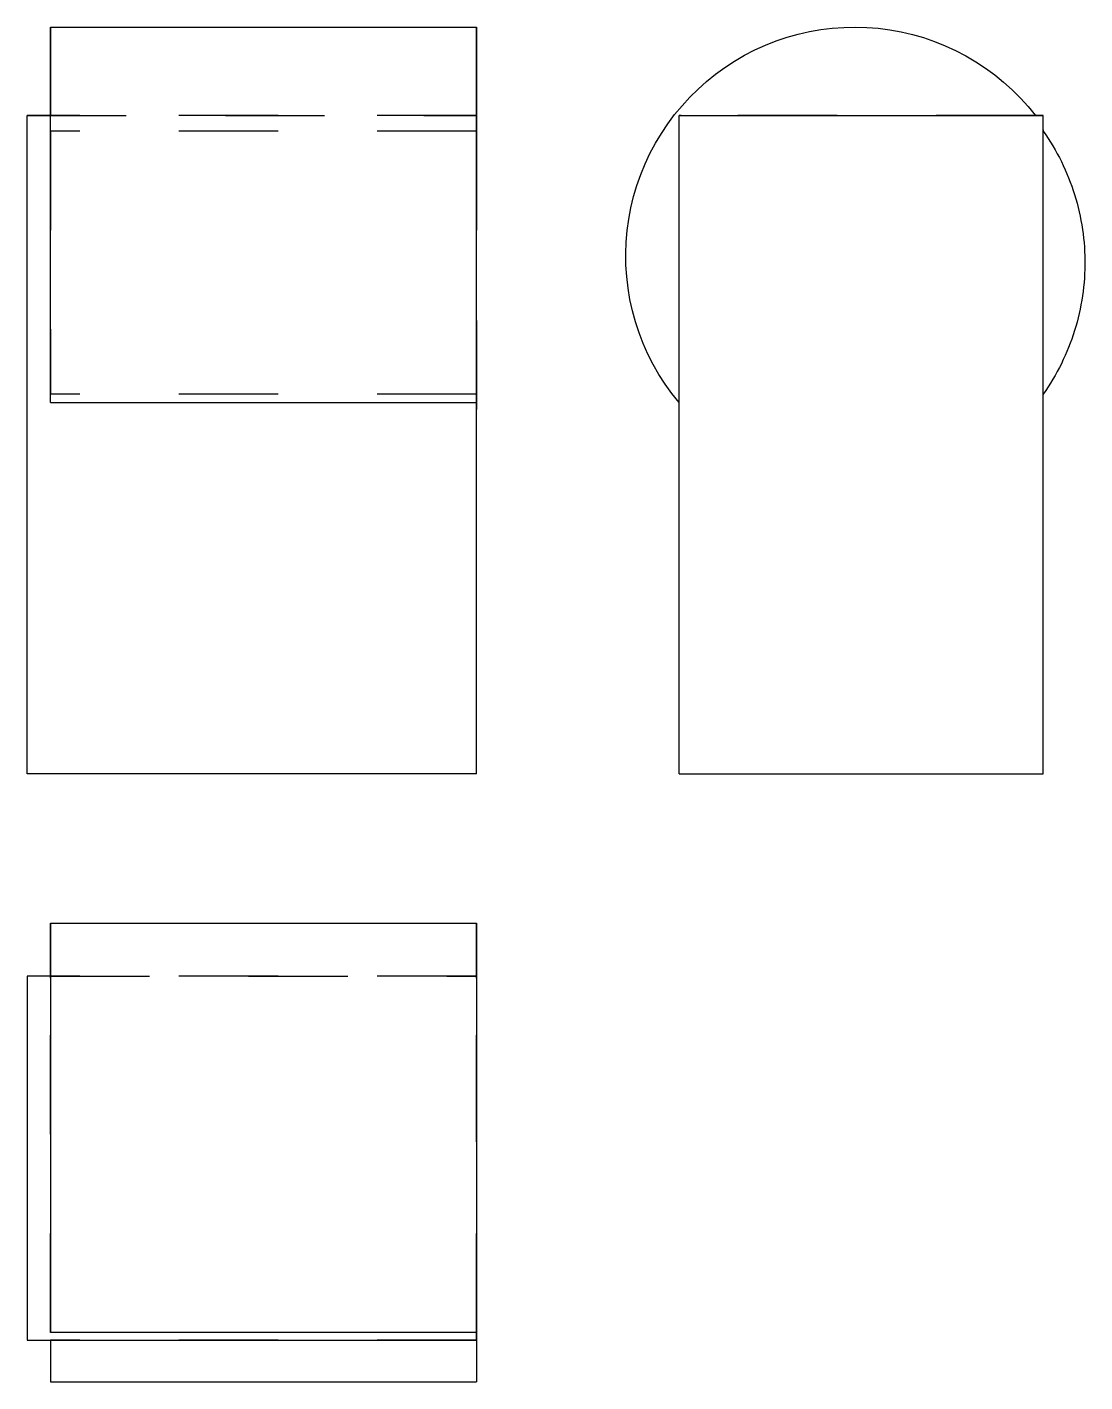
# Model space of a CAD drawing. Extents: x 0 to 1.07, y 0 to 1.37.
import ezdxf

# ---------------------------------------------------------------- set-up
doc = ezdxf.new("R2010")
doc.units = 0
doc.linetypes.add('HIDDEN', pattern=[0.037664, 0.025122, -0.012542])
for name, color, linetype in [('FRONT', 7, 'CONTINUOUS'), ('FRONT_HID', 7, 'HIDDEN'), ('LEFT', 7, 'CONTINUOUS'), ('LEFT_HID', 7, 'HIDDEN'), ('TOP', 7, 'CONTINUOUS'), ('TOP_HID', 7, 'HIDDEN')]:
    doc.layers.add(name, color=color, linetype=linetype)

msp = doc.modelspace()

# ---------------------------------------------------------------- linework, layer by layer
at = {"layer": 'FRONT'}
for p, q in [((0.023438, 0.98813), (0.023438, 1.366938)), ((0.023438, 1.366938), (0.453125, 1.366938)), ((0.453125, 0.98813), (0.453125, 1.366938)), ((0.023438, 1.277726), (0, 1.277726)), ((0, 0.613663), (0, 1.277726)), ((0.023438, 0.98813), (0.453125, 0.98813)), ((0.453125, 0.613663), (0.453125, 0.98813)), ((0.453125, 0.613663), (0, 0.613663))]:
    msp.add_line(p, q, dxfattribs=at)
at = {"layer": 'FRONT_HID', "linetype": 'HIDDEN'}
for p, q in [((0.023438, 1.366938), (0.023438, 1.277726)), ((0.453125, 1.366938), (0.453125, 1.277726)), ((0, 1.277726), (0.453125, 1.277726)), ((0.023438, 0.98813), (0.023437, 1.277726)), ((0.453125, 1.277726), (0.023438, 1.277726)), ((0.453125, 1.26317), (0.453125, 1.277726)), ((0.453125, 1.277726), (0.453125, 1.2709)), ((0.453125, 0.98813), (0.453125, 1.277726)), ((0.453125, 1.262101), (0.023438, 1.262101)), ((0.023438, 0.996476), (0.023438, 1.262101)), ((0.023438, 1.262101), (0.023438, 0.996476)), ((0.453125, 1.2709), (0.453125, 1.26317)), ((0.453125, 1.2709), (0.453125, 0.985703)), ((0.453125, 0.988032), (0.453125, 1.2709)), ((0.453125, 1.262101), (0.453125, 1.26317)), ((0.453125, 1.262101), (0.453125, 0.996476)), ((0.453125, 0.996476), (0.453125, 1.262101)), ((0.453125, 0.996476), (0.023438, 0.996476)), ((0.453125, 0.613663), (0.453125, 0.996476)), ((0.453125, 0.996476), (0.453125, 0.981015)), ((0.453125, 0.988032), (0.453125, 0.98813)), ((0.453125, 0.985703), (0.453125, 0.988032)), ((0.453125, 0.981015), (0.453125, 0.988032))]:
    msp.add_line(p, q, dxfattribs=at)
at = {"layer": 'LEFT'}
for p, q in [((0.755364, 1.352911), (0.766394, 1.356629)), ((0.766394, 1.356629), (0.777596, 1.359787)), ((0.777596, 1.359787), (0.788944, 1.362377)), ((0.788944, 1.362377), (0.800407, 1.36439)), ((0.800407, 1.36439), (0.811958, 1.365824)), ((0.811958, 1.365824), (0.823566, 1.366673)), ((0.823566, 1.366673), (0.835202, 1.366937)), ((0.835202, 1.366937), (0.846837, 1.366613)), ((0.846837, 1.366613), (0.85844, 1.365704)), ((0.85844, 1.365704), (0.869983, 1.36421)), ((0.869983, 1.36421), (0.881436, 1.362137)), ((0.881436, 1.362137), (0.89277, 1.359489)), ((0.89277, 1.359489), (0.903956, 1.356273)), ((0.903956, 1.356273), (0.914966, 1.352498)), ((0.723595, 1.338493), (0.733938, 1.343831)), ((0.733938, 1.343831), (0.744537, 1.348641)), ((0.744537, 1.348641), (0.755364, 1.352911)), ((0.914966, 1.352498), (0.925771, 1.348172)), ((0.925771, 1.348172), (0.936345, 1.343307)), ((0.936345, 1.343307), (0.94666, 1.337915)), ((0.694362, 1.319452), (0.703782, 1.326288)), ((0.703782, 1.326288), (0.713535, 1.33264)), ((0.713535, 1.33264), (0.723595, 1.338493)), ((0.94666, 1.337915), (0.95669, 1.332011)), ((0.95669, 1.332011), (0.96641, 1.325608)), ((0.685298, 1.31215), (0.694362, 1.319452)), ((0.96641, 1.325608), (0.975794, 1.318723)), ((0.975794, 1.318723), (0.98482, 1.311374)), ((0.668332, 1.296223), (0.676614, 1.3044)), ((0.676614, 1.3044), (0.685298, 1.31215)), ((0.98482, 1.311374), (0.993464, 1.30358)), ((0.993464, 1.30358), (1.001704, 1.295359)), ((0.653055, 1.278668), (0.660472, 1.287638)), ((0.660472, 1.287638), (0.668332, 1.296223)), ((1.001704, 1.295359), (1.009519, 1.286734)), ((1.009519, 1.286734), (1.016889, 1.277726)), ((0.6461, 1.269336), (0.653055, 1.278668)), ((0.657432, 1.277726), (1.024702, 1.277726)), ((0.657432, 0.613663), (0.657432, 1.277726)), ((1.024702, 0.613663), (1.024702, 1.277726)), ((0.633643, 1.24968), (0.639624, 1.259665)), ((0.639624, 1.259665), (0.6461, 1.269336)), ((1.024702, 1.262101), (1.027253, 1.258403)), ((1.027253, 1.258403), (1.029731, 1.254655)), ((0.628174, 1.239406), (0.633643, 1.24968)), ((1.029731, 1.254655), (1.032137, 1.25086)), ((1.032137, 1.25086), (1.034467, 1.247019)), ((1.034467, 1.247019), (1.036723, 1.243134)), ((0.623229, 1.228869), (0.628174, 1.239406)), ((1.036723, 1.243134), (1.038902, 1.239205)), ((1.038902, 1.239205), (1.041005, 1.235234)), ((1.041005, 1.235234), (1.04303, 1.231224)), ((1.04303, 1.231224), (1.044976, 1.227174)), ((0.614963, 1.207116), (0.618822, 1.218097)), ((0.618822, 1.218097), (0.623229, 1.228869)), ((1.044976, 1.227174), (1.046843, 1.223087)), ((1.046843, 1.223087), (1.04863, 1.218965)), ((1.04863, 1.218965), (1.050336, 1.214809)), ((0.611662, 1.195954), (0.614963, 1.207116)), ((1.050336, 1.214809), (1.051961, 1.21062)), ((1.051961, 1.21062), (1.053505, 1.206401)), ((1.053505, 1.206401), (1.054965, 1.202152)), ((0.608929, 1.184641), (0.611662, 1.195954)), ((1.054965, 1.202152), (1.056343, 1.197876)), ((1.056343, 1.197876), (1.057637, 1.193573)), ((1.057637, 1.193573), (1.058847, 1.189246)), ((1.058847, 1.189246), (1.059973, 1.184897)), ((0.606769, 1.173204), (0.608929, 1.184641)), ((1.059973, 1.184897), (1.061014, 1.180526)), ((1.061014, 1.180526), (1.061969, 1.176136)), ((1.061969, 1.176136), (1.062839, 1.171728)), ((0.605189, 1.161672), (0.606769, 1.173204)), ((1.062839, 1.171728), (1.063622, 1.167304)), ((1.063622, 1.167304), (1.064319, 1.162866)), ((1.064319, 1.162866), (1.06493, 1.158415)), ((0.60378, 1.138444), (0.604191, 1.150076)), ((0.604191, 1.150076), (0.605189, 1.161672)), ((1.06493, 1.158415), (1.065454, 1.153952)), ((1.065454, 1.153952), (1.065891, 1.149481)), ((1.065891, 1.149481), (1.066241, 1.145002)), ((0.603955, 1.126806), (0.60378, 1.138444)), ((1.066241, 1.145002), (1.066503, 1.140516)), ((1.066503, 1.140516), (1.066678, 1.136027)), ((1.066678, 1.136027), (1.066766, 1.131535)), ((0.604717, 1.115192), (0.603955, 1.126806)), ((1.066678, 1.12255), (1.066503, 1.118061)), ((1.066766, 1.127042), (1.066678, 1.12255)), ((1.066766, 1.131535), (1.066766, 1.127042)), ((0.606063, 1.103631), (0.604717, 1.115192)), ((1.065891, 1.109096), (1.065454, 1.104625)), ((1.066241, 1.113575), (1.065891, 1.109096)), ((1.066503, 1.118061), (1.066241, 1.113575)), ((0.60799, 1.092153), (0.606063, 1.103631)), ((1.064319, 1.095711), (1.063622, 1.091273)), ((1.06493, 1.100162), (1.064319, 1.095711)), ((1.065454, 1.104625), (1.06493, 1.100162)), ((0.610494, 1.080786), (0.60799, 1.092153)), ((0.613567, 1.06956), (0.610494, 1.080786)), ((1.061969, 1.082441), (1.061014, 1.078051)), ((1.062839, 1.086849), (1.061969, 1.082441)), ((1.063622, 1.091273), (1.062839, 1.086849)), ((0.617202, 1.058503), (0.613567, 1.06956)), ((1.058847, 1.06933), (1.057637, 1.065004)), ((1.059973, 1.07368), (1.058847, 1.06933)), ((1.061014, 1.078051), (1.059973, 1.07368)), ((0.621389, 1.047643), (0.617202, 1.058503)), ((1.054965, 1.056425), (1.053505, 1.052176)), ((1.056343, 1.060701), (1.054965, 1.056425)), ((1.057637, 1.065004), (1.056343, 1.060701)), ((0.626119, 1.037008), (0.621389, 1.047643)), ((1.04863, 1.039612), (1.046843, 1.035489)), ((1.050336, 1.043768), (1.04863, 1.039612)), ((1.051961, 1.047956), (1.050336, 1.043768)), ((1.053505, 1.052176), (1.051961, 1.047956)), ((0.631379, 1.026626), (0.626119, 1.037008)), ((0.637156, 1.016521), (0.631379, 1.026626)), ((1.04303, 1.027353), (1.041005, 1.023343)), ((1.044976, 1.031403), (1.04303, 1.027353)), ((1.046843, 1.035489), (1.044976, 1.031403)), ((0.643434, 1.00672), (0.637156, 1.016521)), ((1.034467, 1.011557), (1.032137, 1.007716)), ((1.036723, 1.015443), (1.034467, 1.011557)), ((1.038902, 1.019372), (1.036723, 1.015443)), ((1.041005, 1.023343), (1.038902, 1.019372)), ((0.650199, 0.997249), (0.643434, 1.00672)), ((1.027253, 1.000174), (1.024702, 0.996476)), ((1.029731, 1.003922), (1.027253, 1.000174)), ((1.032137, 1.007716), (1.029731, 1.003922)), ((0.657432, 0.98813), (0.650199, 0.997249)), ((0.657432, 0.613663), (1.024702, 0.613663))]:
    msp.add_line(p, q, dxfattribs=at)
at = {"layer": 'LEFT_HID', "linetype": 'HIDDEN'}
for p, q in [((0.659488, 1.277726), (0.657432, 1.277726)), ((0.657432, 0.98813), (0.657432, 1.277726)), ((1.016889, 1.277726), (0.659488, 1.277726)), ((1.024702, 1.277726), (1.016889, 1.277726)), ((1.024702, 1.26317), (1.024702, 1.277726)), ((1.024702, 1.262101), (1.024702, 1.26317)), ((1.024702, 1.26317), (1.024702, 1.262101)), ((1.024702, 0.996476), (1.024702, 1.262101)), ((0.657432, 0.613663), (0.657432, 0.98813)), ((1.024702, 0.613663), (1.024702, 0.996476))]:
    msp.add_line(p, q, dxfattribs=at)
at = {"layer": 'TOP'}
for p, q in [((0.023438, 0.463009), (0.023438, 0.049887)), ((0.023438, 0.463009), (0.453125, 0.463009)), ((0.453125, 0.463009), (0.453125, 0.049887)), ((0, 0.409345), (0, 0.042075)), ((0.023438, 0.409345), (0, 0.409345)), ((0, 0.042075), (0.453125, 0.042075)), ((0.453125, 0.049887), (0.023438, 0.049887)), ((0.023438, 0.042075), (0.023438, 0)), ((0.453125, 0.042075), (0.453125, 0.049887)), ((0.453125, 0.042075), (0.453125, 0)), ((0.023438, 0), (0.453125, 0))]:
    msp.add_line(p, q, dxfattribs=at)
at = {"layer": 'TOP_HID', "linetype": 'HIDDEN'}
for p, q in [((0.023438, 0.409345), (0.023438, 0.463009)), ((0.453125, 0.409345), (0.453125, 0.463009)), ((0.453125, 0.409345), (0, 0.409345)), ((0.023438, 0.407289), (0.023438, 0.409345)), ((0.023438, 0.409345), (0.453125, 0.409345)), ((0.023438, 0.049887), (0.023438, 0.407289)), ((0.453125, 0.042075), (0.453125, 0.409345)), ((0.453125, 0.409262), (0.453125, 0.409345)), ((0.453125, 0.407289), (0.453125, 0.409345)), ((0.453125, 0.042075), (0.453125, 0.409262)), ((0.453125, 0.407289), (0.453125, 0.409262)), ((0.453125, 0.409262), (0.453125, 0.407289)), ((0.453125, 0.407289), (0.453125, 0.049805)), ((0.453125, 0.049887), (0.453125, 0.407289)), ((0.453125, 0.042075), (0.023438, 0.042075)), ((0.453125, 0.042075), (0.023438, 0.042075)), ((0.453125, 0.042075), (0.023438, 0.042075)), ((0.453125, 0.049805), (0.453125, 0.042075))]:
    msp.add_line(p, q, dxfattribs=at)

doc.saveas('drawing.dxf')
